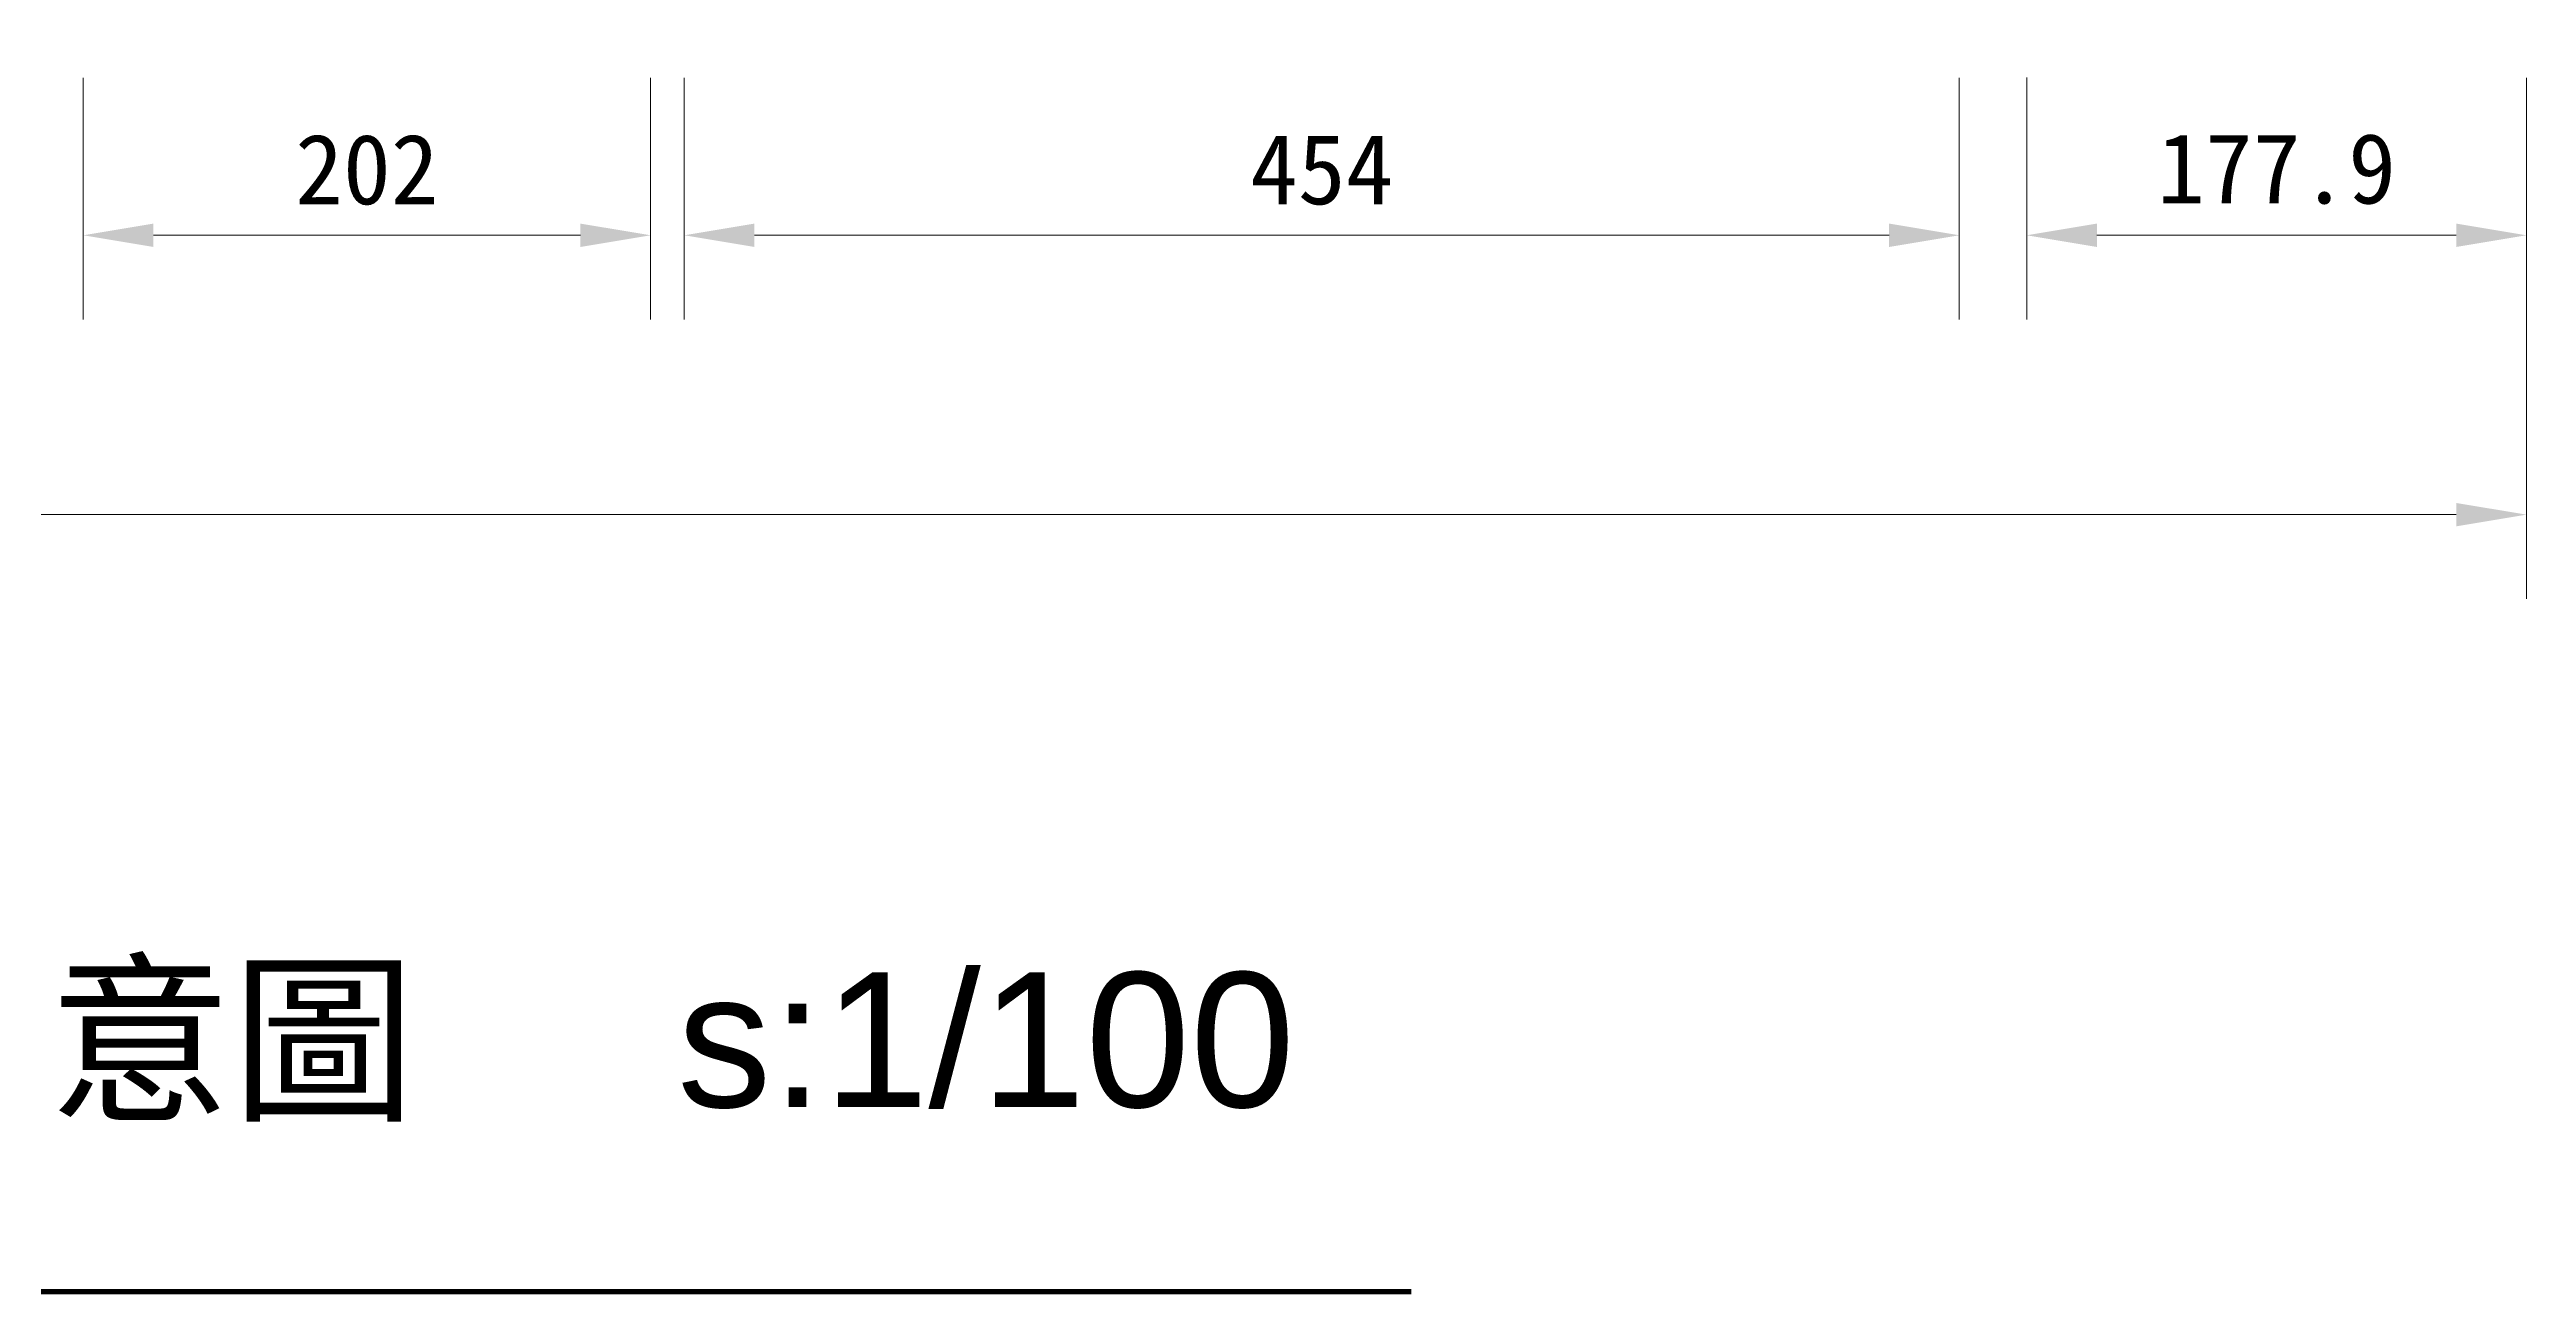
# Model space of a CAD drawing. Header units: centimetres. Extents: x 1966 to 8787, y 7398 to 12383.
# Drawn here: x 7600 to 8481, y 8135 to 8578 of the extents above; entities that cross this region are included whole.
import ezdxf

# ---------------------------------------------------------------- set-up
doc = ezdxf.new("R2010")
doc.units = ezdxf.units.CM
doc.header["$PDMODE"] = 35
doc.styles.get("Standard").update_dxf_attribs({"font": 'arial.ttf', "height": 10})
doc.styles.add('文2.5', font='kaiu.ttf', dxfattribs={"height": 2.5})
doc.dimstyles.new('DIM2.5', dxfattribs={"dimtxt": 2.5, "dimasz": 2.5, "dimexe": 3, "dimexo": 1, "dimgap": 1, "dimtad": 1, "dimdec": 1, "dimdsep": 46, "dimtxsty": '文2.5', "dimcen": 0, "dimadec": 0, "dimazin": 0, "dimtfac": 1, "dimtdec": 1, "dimtmove": 0, "dimatfit": 3, "dimfxl": 1, "dimlwd": 15, "dimlwe": 15, "dimarcsym": 0})

# ---------------------------------------------------------------- blocks, each defined once
blk = doc.blocks.new('*D167')
at = {"color": 0, "linetype": 'Continuous', "lineweight": 15, "transparency": 16777216}
for p, q in [((7611.51, 8568.17), (7611.51, 8482.08)), ((7813.51, 8568.17), (7813.51, 8482.08)), ((7636.51, 8512.08), (7788.51, 8512.08))]:
    blk.add_line(p, q, dxfattribs=at)
at = {"color": 0, "transparency": 16777216}
for points in [[(7636.51, 8516.24), (7636.51, 8507.91), (7611.51, 8512.08)], [(7788.51, 8516.24), (7788.51, 8507.91), (7813.51, 8512.08)]]:
    blk.add_solid(points, dxfattribs=at)
at = {"layer": 'DEFPOINTS', "color": 0, "transparency": 16777216}
for p in [(7611.51, 8578.17), (7813.51, 8578.17), (7813.51, 8512.08)]:
    blk.add_point(p, dxfattribs=at)
at = {"color": 0, "transparency": 16777216, "insert": (7712.51, 8535.41), "char_height": 25, "attachment_point": 5, "style": '文2.5'}
blk.add_mtext('202', dxfattribs=at)
blk = doc.blocks.new('*D168')
at = {"color": 0, "linetype": 'Continuous', "lineweight": 15, "transparency": 16777216}
for p, q in [((7825.51, 8568.17), (7825.51, 8482.08)), ((8279.51, 8568.17), (8279.51, 8482.08)), ((7850.51, 8512.08), (8254.51, 8512.08))]:
    blk.add_line(p, q, dxfattribs=at)
at = {"color": 0, "transparency": 16777216}
for points in [[(7850.51, 8516.24), (7850.51, 8507.91), (7825.51, 8512.08)], [(8254.51, 8516.24), (8254.51, 8507.91), (8279.51, 8512.08)]]:
    blk.add_solid(points, dxfattribs=at)
at = {"layer": 'DEFPOINTS', "color": 0, "transparency": 16777216}
for p in [(7825.51, 8578.17), (8279.51, 8578.17), (8279.51, 8512.08)]:
    blk.add_point(p, dxfattribs=at)
at = {"color": 0, "transparency": 16777216, "insert": (8052.51, 8535.41), "char_height": 25, "attachment_point": 5, "style": '文2.5'}
blk.add_mtext('454', dxfattribs=at)
blk = doc.blocks.new('*D169')
at = {"color": 0, "linetype": 'Continuous', "lineweight": 15, "transparency": 16777216}
for p, q in [((8303.51, 8568.23), (8303.51, 8482.08)), ((8481.45, 8568.17), (8481.45, 8482.08)), ((8328.51, 8512.08), (8456.45, 8512.08))]:
    blk.add_line(p, q, dxfattribs=at)
at = {"color": 0, "transparency": 16777216}
for points in [[(8328.51, 8516.24), (8328.51, 8507.91), (8303.51, 8512.08)], [(8456.45, 8516.24), (8456.45, 8507.91), (8481.45, 8512.08)]]:
    blk.add_solid(points, dxfattribs=at)
at = {"layer": 'DEFPOINTS', "color": 0, "transparency": 16777216}
for p in [(8303.51, 8578.23), (8481.45, 8578.17), (8481.45, 8512.08)]:
    blk.add_point(p, dxfattribs=at)
at = {"color": 0, "transparency": 16777216, "insert": (8392.48, 8535.7), "char_height": 25, "attachment_point": 5, "style": '文2.5'}
blk.add_mtext('177.9', dxfattribs=at)
blk = doc.blocks.new('*D170')
at = {"color": 0, "linetype": 'Continuous', "lineweight": 15, "transparency": 16777216}
for p, q in [((6211.51, 8568.23), (6211.51, 8382.58)), ((8481.45, 8568.17), (8481.45, 8382.58)), ((6236.51, 8412.58), (8456.45, 8412.58))]:
    blk.add_line(p, q, dxfattribs=at)
at = {"color": 0, "transparency": 16777216}
for points in [[(6236.51, 8416.74), (6236.51, 8408.41), (6211.51, 8412.58)], [(8456.45, 8416.74), (8456.45, 8408.41), (8481.45, 8412.58)]]:
    blk.add_solid(points, dxfattribs=at)
at = {"layer": 'DEFPOINTS', "color": 0, "transparency": 16777216}
for p in [(6211.51, 8578.23), (8481.45, 8578.17), (8481.45, 8412.58)]:
    blk.add_point(p, dxfattribs=at)
at = {"color": 0, "transparency": 16777216, "insert": (7345.8, 8436.2), "char_height": 25, "attachment_point": 5, "style": '文2.5'}
blk.add_mtext('2269.9', dxfattribs=at)

msp = doc.modelspace()

# ---------------------------------------------------------------- linework, layer by layer
at = {"const_width": 2}
msp.add_lwpolyline([(7062.67, 8135.85), (8084.34, 8135.85)], dxfattribs=at)

# ---------------------------------------------------------------- texts
msp.add_text('辦公室電氣開關示意圖     s:1/100', height=48).set_placement((7075.14, 8201.58))

# ---------------------------------------------------------------- dimensions: what is measured, and where the dimension line sits
dim = msp.add_linear_dim(base=(8481.45, 8412.58), p1=(6211.51, 8578.23), p2=(8481.45, 8578.17), dimstyle='DIM2.5')
dim.commit()
dim.dimension.update_dxf_attribs({"geometry": '*D170', "text_midpoint": (7345.8, 8412.58), "dimtype": 160})
for base, p1, p2, picture, middle in [((7813.51, 8512.08), (7611.51, 8578.17), (7813.51, 8578.17), '*D167', (7712.51, 8535.41)), ((8279.51, 8512.08), (7825.51, 8578.17), (8279.51, 8578.17), '*D168', (8052.51, 8535.41)), ((8481.45, 8512.08), (8303.51, 8578.23), (8481.45, 8578.17), '*D169', (8392.48, 8535.7))]:
    dim = msp.add_linear_dim(base=base, p1=p1, p2=p2, dimstyle='DIM2.5')
    dim.commit()
    dim.dimension.update_dxf_attribs({"geometry": picture, "text_midpoint": middle})

doc.saveas('drawing.dxf')
